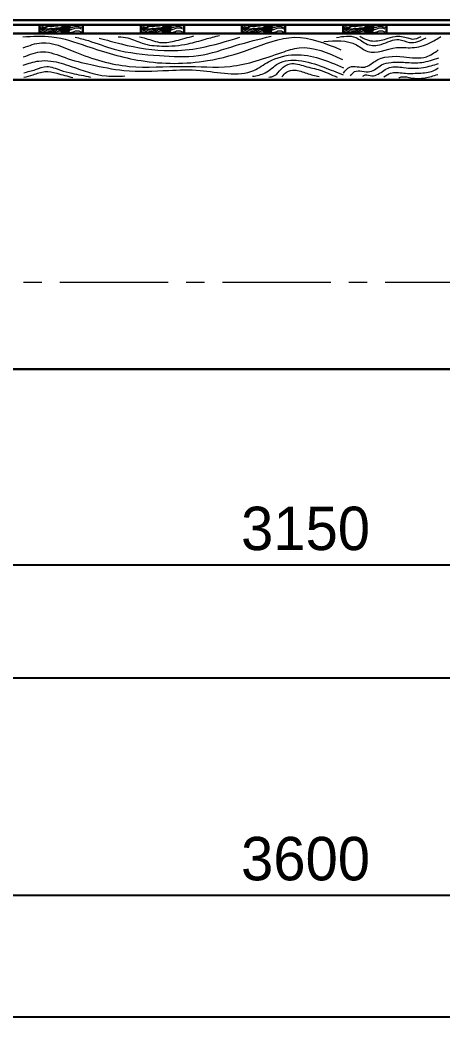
# Model space of a CAD drawing. Header units: millimetres. Extents: x 306212 to 393045, y -154783 to -111932.
# Drawn here: x 352396 to 353859, y -150619 to -147151 of the extents above; entities that cross this region are included whole.
import ezdxf

# ---------------------------------------------------------------- set-up
doc = ezdxf.new("R2010")
doc.units = ezdxf.units.MM
doc.linetypes.add('CENTER2', pattern=[1.125, 0.75, -0.125, 0.125, -0.125])
doc.layers.add('ahsap', color=222, linetype='Continuous', lineweight=13)
doc.layers.add('AKS', color=252, linetype='CENTER2')
doc.dimstyles.new('ISO-25', dxfattribs={"dimtxt": 100, "dimasz": 2.5, "dimexe": 1.25, "dimexo": 0.625, "dimtad": 1, "dimdec": 0, "dimtxsty": 'Standard', "dimcen": 2.5, "dimadec": 0, "dimazin": 0, "dimtfac": 1, "dimtdec": 0, "dimtmove": 0, "dimatfit": 3, "dimfxl": 0, "dimarcsym": 0})

# ---------------------------------------------------------------- blocks, each defined once
blk = doc.blocks.new('*D718')
at = {"layer": 'ahsap', "color": 0, "lineweight": -2}
for p, q in [((351583.5, -150172.3), (351583.5, -150175.5)), ((351733.5, -150174.3), (355033.5, -150174.3)), ((355183.5, -150172.3), (355183.5, -150175.5))]:
    blk.add_line(p, q, dxfattribs=at)
at = {"layer": 'ahsap', "color": 0}
for points in [[(351733.5, -150149.3), (351733.5, -150199.3), (351583.5, -150174.3)], [(355033.5, -150149.3), (355033.5, -150199.3), (355183.5, -150174.3)]]:
    blk.add_solid(points, dxfattribs=at)
at = {"layer": 'DEFPOINTS', "color": 0}
for p in [(351583.5, -149032.4), (355183.5, -149032.4), (355183.5, -150174.3)]:
    blk.add_point(p, dxfattribs=at)
at = {"layer": 'ahsap', "color": 0, "insert": (353383.5, -150049.3), "char_height": 150, "attachment_point": 5}
blk.add_mtext('3600', dxfattribs=at)
blk = doc.blocks.new('*D722')
at = {"layer": 'ahsap', "color": 0, "lineweight": -2}
for p, q in [((351808.5, -149033), (351808.5, -149033.7)), ((351958.5, -149033.5), (354808.5, -149033.5)), ((354958.5, -149033), (354958.5, -149033.7))]:
    blk.add_line(p, q, dxfattribs=at)
at = {"layer": 'ahsap', "color": 0}
for points in [[(351958.5, -149008.5), (351958.5, -149058.5), (351808.5, -149033.5)], [(354808.5, -149008.5), (354808.5, -149058.5), (354958.5, -149033.5)]]:
    blk.add_solid(points, dxfattribs=at)
at = {"layer": 'DEFPOINTS', "color": 0}
for p in [(351808.5, -149032.4), (354958.5, -149032.4), (354958.5, -149033.5)]:
    blk.add_point(p, dxfattribs=at)
at = {"layer": 'ahsap', "color": 0, "insert": (353383.5, -148908.5), "char_height": 150, "attachment_point": 5}
blk.add_mtext('3150', dxfattribs=at)
blk = doc.blocks.new('*D716')
at = {"layer": 'ahsap', "color": 0, "lineweight": -2}
for p, q in [((351358.5, -148358), (351358.5, -149423.4)), ((360658.5, -149033.6), (360658.5, -149423.4)), ((351508.5, -149423.1), (360508.5, -149423.1))]:
    blk.add_line(p, q, dxfattribs=at)
at = {"layer": 'ahsap', "color": 0}
for points in [[(351508.5, -149398.1), (351508.5, -149448.1), (351358.5, -149423.1)], [(360508.5, -149398.1), (360508.5, -149448.1), (360658.5, -149423.1)]]:
    blk.add_solid(points, dxfattribs=at)
at = {"layer": 'DEFPOINTS', "color": 0}
for p in [(351358.5, -148357.4), (360658.5, -149033), (360658.5, -149423.1)]:
    blk.add_point(p, dxfattribs=at)
at = {"layer": 'ahsap', "color": 0, "insert": (356008.5, -149298.1), "char_height": 150, "attachment_point": 5}
blk.add_mtext('9300', dxfattribs=at)
blk = doc.blocks.new('*D717')
at = {"layer": 'ahsap', "color": 0, "lineweight": -2}
for p, q in [((351583.5, -150592.3), (351583.5, -150595.5)), ((351733.5, -150594.3), (360283.5, -150594.3)), ((360433.5, -150592.3), (360433.5, -150595.5))]:
    blk.add_line(p, q, dxfattribs=at)
at = {"layer": 'ahsap', "color": 0}
for points in [[(351733.5, -150569.3), (351733.5, -150619.3), (351583.5, -150594.3)], [(360283.5, -150569.3), (360283.5, -150619.3), (360433.5, -150594.3)]]:
    blk.add_solid(points, dxfattribs=at)
at = {"layer": 'DEFPOINTS', "color": 0}
for p in [(351583.5, -150175.5), (360433.5, -150172.3), (360433.5, -150594.3)]:
    blk.add_point(p, dxfattribs=at)
at = {"layer": 'ahsap', "color": 0, "insert": (356008.5, -150469.3), "char_height": 150, "attachment_point": 5}
blk.add_mtext('8850', dxfattribs=at)

msp = doc.modelspace()

# ---------------------------------------------------------------- linework, layer by layer
at = {"layer": 'ahsap', "color": 46, "lineweight": 30}
for points in [[(354993.5, -147167.4), (354993.5, -147151.4), (351763.5, -147151.4), (351763.5, -147167.4), (351763.5, -147167.4), (354993.5, -147167.4)], [(352463.5, -147197.4), (352463.5, -147167.4), (352613.5, -147167.4), (352613.5, -147197.4), (352463.5, -147197.4)], [(352813.5, -147197.4), (352813.5, -147167.4), (352963.5, -147167.4), (352963.5, -147197.4), (352813.5, -147197.4)], [(353163.5, -147197.4), (353163.5, -147167.4), (353313.5, -147167.4), (353313.5, -147197.4), (353163.5, -147197.4)], [(353513.5, -147197.4), (353513.5, -147167.4), (353663.5, -147167.4), (353663.5, -147197.4), (353513.5, -147197.4)], [(351808.5, -147357.4), (351763.5, -147357.4), (351763.5, -147197.4), (354958.5, -147197.4), (354993.5, -147197.4), (354993.5, -147357.4), (354958.5, -147357.4), (351808.5, -147357.4)]]:
    msp.add_lwpolyline(points, dxfattribs=at)
at = {"layer": 'ahsap', "color": 251, "lineweight": 30}
msp.add_lwpolyline([(360658.5, -148057.4), (360658.5, -148357.4), (351358.5, -148357.4), (351358.5, -148057.4), (351358.5, -147357.4), (360658.5, -147357.4), (360658.5, -148057.4)], dxfattribs=at)
at = {"layer": 'ahsap', "color": 62}
for points, knots in [([(352535.2, -147169.7), (352532.4, -147170.7), (352526.4, -147172.9), (352516.3, -147170.6), (352505.3, -147176.8), (352492.4, -147171.2), (352482.8, -147182.2), (352473.7, -147177), (352459.5, -147186.9), (352470.7, -147182.4), (352476.4, -147183.1), (352483.1, -147183.7), (352489.6, -147180.5), (352496.1, -147182.2), (352503.9, -147178.8), (352512.4, -147181.7), (352521.3, -147177.2), (352529, -147179), (352533.8, -147177.3), (352535.8, -147176.6), (352535.8, -147176.6), (352537.6, -147175.5), (352542.5, -147172.4), (352552, -147169.8), (352560.8, -147171), (352564.8, -147168.6), (352565.3, -147168.3)], [0, 0, 0, 0, 8.649495, 18.9481, 29.448578, 44.354251, 54.58503, 64.733867, 74.635228, 81.578894, 86.898862, 94.204333, 100.43687, 108.145888, 112.919729, 125.131968, 132.542597, 141.202226, 147.62514, 147.62514, 147.62514, 147.62514, 153.962632, 164.796896, 176.812519, 178.597775, 178.597775, 178.597775, 178.597775]), ([(352466.9, -147190.3), (352469, -147189.1), (352474.4, -147186.1), (352483.2, -147190.8), (352491.3, -147182.2), (352500.9, -147188.3), (352508, -147181.9), (352514.9, -147184.8), (352522.3, -147180.7), (352529.6, -147182.6), (352534.2, -147181), (352536, -147180.3), (352536, -147180.3), (352537.5, -147180), (352542.1, -147179), (352551.2, -147170.7), (352566.5, -147174), (352585.5, -147166.3), (352599.1, -147167.9), (352608.7, -147169)], [0, 0, 0, 0, 6.916449, 17.76382, 23.855728, 37.93912, 41.696469, 50.242965, 56.925375, 65.54134, 71.315329, 71.315329, 71.315329, 71.315329, 75.797404, 85.380944, 106.040347, 117.599403, 146.02527, 146.02527, 146.02527, 146.02527]), ([(352885.2, -147169.7), (352882.4, -147170.7), (352876.4, -147172.9), (352866.3, -147170.6), (352855.3, -147176.8), (352842.4, -147171.2), (352832.8, -147182.2), (352823.7, -147177), (352809.5, -147186.9), (352820.7, -147182.4), (352826.4, -147183.1), (352833.1, -147183.7), (352839.6, -147180.5), (352846.1, -147182.2), (352853.9, -147178.8), (352862.4, -147181.7), (352871.3, -147177.2), (352879, -147179), (352883.8, -147177.3), (352885.8, -147176.6), (352885.8, -147176.6), (352887.6, -147175.5), (352892.5, -147172.4), (352902, -147169.8), (352910.8, -147171), (352914.8, -147168.6), (352915.3, -147168.3)], [0, 0, 0, 0, 8.649495, 18.9481, 29.448578, 44.354251, 54.58503, 64.733867, 74.635228, 81.578894, 86.898862, 94.204333, 100.43687, 108.145888, 112.919729, 125.131968, 132.542597, 141.202226, 147.62514, 147.62514, 147.62514, 147.62514, 153.962632, 164.796896, 176.812519, 178.597775, 178.597775, 178.597775, 178.597775]), ([(352816.9, -147190.3), (352819, -147189.1), (352824.4, -147186.1), (352833.2, -147190.8), (352841.3, -147182.2), (352850.9, -147188.3), (352858, -147181.9), (352864.9, -147184.8), (352872.3, -147180.7), (352879.6, -147182.6), (352884.2, -147181), (352886, -147180.3), (352886, -147180.3), (352887.5, -147180), (352892.1, -147179), (352901.2, -147170.7), (352916.5, -147174), (352935.5, -147166.3), (352949.1, -147167.9), (352958.7, -147169)], [0, 0, 0, 0, 6.916449, 17.76382, 23.855728, 37.93912, 41.696469, 50.242965, 56.925375, 65.54134, 71.315329, 71.315329, 71.315329, 71.315329, 75.797404, 85.380944, 106.040347, 117.599403, 146.02527, 146.02527, 146.02527, 146.02527]), ([(353235.2, -147169.7), (353232.4, -147170.7), (353226.4, -147172.9), (353216.3, -147170.6), (353205.3, -147176.8), (353192.4, -147171.2), (353182.8, -147182.2), (353173.7, -147177), (353159.5, -147186.9), (353170.7, -147182.4), (353176.4, -147183.1), (353183.1, -147183.7), (353189.6, -147180.5), (353196.1, -147182.2), (353203.9, -147178.8), (353212.4, -147181.7), (353221.3, -147177.2), (353229, -147179), (353233.8, -147177.3), (353235.8, -147176.6), (353235.8, -147176.6), (353237.6, -147175.5), (353242.5, -147172.4), (353252, -147169.8), (353260.8, -147171), (353264.8, -147168.6), (353265.3, -147168.3)], [0, 0, 0, 0, 8.649495, 18.9481, 29.448578, 44.354251, 54.58503, 64.733867, 74.635228, 81.578894, 86.898862, 94.204333, 100.43687, 108.145888, 112.919729, 125.131968, 132.542597, 141.202226, 147.62514, 147.62514, 147.62514, 147.62514, 153.962632, 164.796896, 176.812519, 178.597775, 178.597775, 178.597775, 178.597775]), ([(353166.9, -147190.3), (353169, -147189.1), (353174.4, -147186.1), (353183.2, -147190.8), (353191.3, -147182.2), (353200.9, -147188.3), (353208, -147181.9), (353214.9, -147184.8), (353222.3, -147180.7), (353229.6, -147182.6), (353234.2, -147181), (353236, -147180.3), (353236, -147180.3), (353237.5, -147180), (353242.1, -147179), (353251.2, -147170.7), (353266.5, -147174), (353285.5, -147166.3), (353299.1, -147167.9), (353308.7, -147169)], [0, 0, 0, 0, 6.916449, 17.76382, 23.855728, 37.93912, 41.696469, 50.242965, 56.925375, 65.54134, 71.315329, 71.315329, 71.315329, 71.315329, 75.797404, 85.380944, 106.040347, 117.599403, 146.02527, 146.02527, 146.02527, 146.02527]), ([(353585.2, -147169.7), (353582.4, -147170.7), (353576.4, -147172.9), (353566.3, -147170.6), (353555.3, -147176.8), (353542.4, -147171.2), (353532.8, -147182.2), (353523.7, -147177), (353509.5, -147186.9), (353520.7, -147182.4), (353526.4, -147183.1), (353533.1, -147183.7), (353539.6, -147180.5), (353546.1, -147182.2), (353553.9, -147178.8), (353562.4, -147181.7), (353571.3, -147177.2), (353579, -147179), (353583.8, -147177.3), (353585.8, -147176.6), (353585.8, -147176.6), (353587.6, -147175.5), (353592.5, -147172.4), (353602, -147169.8), (353610.8, -147171), (353614.8, -147168.6), (353615.3, -147168.3)], [0, 0, 0, 0, 8.649495, 18.9481, 29.448578, 44.354251, 54.58503, 64.733867, 74.635228, 81.578894, 86.898862, 94.204333, 100.43687, 108.145888, 112.919729, 125.131968, 132.542597, 141.202226, 147.62514, 147.62514, 147.62514, 147.62514, 153.962632, 164.796896, 176.812519, 178.597775, 178.597775, 178.597775, 178.597775]), ([(353516.9, -147190.3), (353519, -147189.1), (353524.4, -147186.1), (353533.2, -147190.8), (353541.3, -147182.2), (353550.9, -147188.3), (353558, -147181.9), (353564.9, -147184.8), (353572.3, -147180.7), (353579.6, -147182.6), (353584.2, -147181), (353586, -147180.3), (353586, -147180.3), (353587.5, -147180), (353592.1, -147179), (353601.2, -147170.7), (353616.5, -147174), (353635.5, -147166.3), (353649.1, -147167.9), (353658.7, -147169)], [0, 0, 0, 0, 6.916449, 17.76382, 23.855728, 37.93912, 41.696469, 50.242965, 56.925375, 65.54134, 71.315329, 71.315329, 71.315329, 71.315329, 75.797404, 85.380944, 106.040347, 117.599403, 146.02527, 146.02527, 146.02527, 146.02527])]:
    msp.add_open_spline(points, degree=3, knots=knots, dxfattribs=at)
for points in [[(352466.4, -147177.7), (352473.3, -147173.7), (352482.3, -147176.1), (352491, -147171.1), (352504.5, -147171.1), (352511.9, -147169.1)], [(352469.7, -147194.5), (352475.8, -147192.8), (352486.9, -147192.8), (352494.1, -147190.9), (352503.4, -147190.9), (352508.9, -147187.7), (352519.6, -147187.7), (352525.3, -147184.4), (352536.8, -147184.4), (352546.9, -147181.7), (352554.7, -147177.2), (352570.9, -147177.2), (352585.9, -147173.2), (352598.7, -147173.2), (352608.5, -147175.8)], [(352471.2, -147194.8), (352476, -147194.3), (352481.2, -147194.8), (352485.2, -147195.3), (352493.9, -147194.1), (352502.8, -147194.1), (352511.1, -147191.9), (352519.1, -147191.9), (352529, -147189.2), (352540.8, -147189.2), (352554, -147184.1), (352559.3, -147181.1), (352570.4, -147184), (352582.9, -147180.7), (352594.5, -147177.6), (352607.9, -147181.2)], [(352535.1, -147184.5), (352537.9, -147179.7), (352549.5, -147176.6), (352560.3, -147176.6), (352568.5, -147181.4), (352567.2, -147186.1), (352564.4, -147191), (352550.2, -147191), (352537.8, -147191), (352535.1, -147184.5)], [(352536.6, -147184.4), (352539.1, -147180.1), (352549.7, -147177.2), (352559.5, -147177.2), (352567, -147181.6), (352565.8, -147185.9), (352563.3, -147190.3), (352550.3, -147190.3), (352539.1, -147190.3), (352536.6, -147184.4)], [(352538, -147184.3), (352540.3, -147180.3), (352549.9, -147177.8), (352558.8, -147177.8), (352565.6, -147181.7), (352564.5, -147185.6), (352562.2, -147189.6), (352550.4, -147189.6), (352540.2, -147189.6), (352538, -147184.3)], [(352539.2, -147184.3), (352541.3, -147180.7), (352550, -147178.3), (352558.1, -147178.3), (352564.3, -147181.9), (352563.4, -147185.5), (352561.2, -147189.1), (352550.5, -147189.1), (352541.2, -147189.1), (352539.2, -147184.3)], [(352549.7, -147183.2), (352548.3, -147181.8), (352546.5, -147179.9), (352544.4, -147179.9), (352543, -147177.8), (352540, -147177)], [(352551.2, -147183.5), (352550.9, -147182.3), (352551.4, -147180.3), (352550.7, -147179.2), (352550.2, -147177.2), (352550.7, -147175.3)], [(352551.2, -147183.5), (352552.4, -147181.3), (352555, -147179.8), (352555.6, -147177.5), (352556.9, -147175.3)], [(352551.2, -147183.5), (352554.5, -147182.6), (352557.7, -147180.7), (352560.7, -147179.9), (352561.6, -147178.5), (352564.3, -147176.9)], [(352816.4, -147177.7), (352823.3, -147173.7), (352832.3, -147176.1), (352841, -147171.1), (352854.5, -147171.1), (352861.9, -147169.1)], [(352819.7, -147194.5), (352825.8, -147192.8), (352836.9, -147192.8), (352844.1, -147190.9), (352853.4, -147190.9), (352858.9, -147187.7), (352869.6, -147187.7), (352875.3, -147184.4), (352886.8, -147184.4), (352896.9, -147181.7), (352904.7, -147177.2), (352920.9, -147177.2), (352935.9, -147173.2), (352948.7, -147173.2), (352958.5, -147175.8)], [(352821.2, -147194.8), (352826, -147194.3), (352831.2, -147194.8), (352835.2, -147195.3), (352843.9, -147194.1), (352852.8, -147194.1), (352861.1, -147191.9), (352869.1, -147191.9), (352879, -147189.2), (352890.8, -147189.2), (352904, -147184.1), (352909.3, -147181.1), (352920.4, -147184), (352932.9, -147180.7), (352944.5, -147177.6), (352957.9, -147181.2)], [(352885.1, -147184.5), (352887.9, -147179.7), (352899.5, -147176.6), (352910.3, -147176.6), (352918.5, -147181.4), (352917.2, -147186.1), (352914.4, -147191), (352900.2, -147191), (352887.8, -147191), (352885.1, -147184.5)], [(352886.6, -147184.4), (352889.1, -147180.1), (352899.7, -147177.2), (352909.5, -147177.2), (352917, -147181.6), (352915.8, -147185.9), (352913.3, -147190.3), (352900.3, -147190.3), (352889.1, -147190.3), (352886.6, -147184.4)], [(352888, -147184.3), (352890.3, -147180.3), (352899.9, -147177.8), (352908.8, -147177.8), (352915.6, -147181.7), (352914.5, -147185.6), (352912.2, -147189.6), (352900.4, -147189.6), (352890.2, -147189.6), (352888, -147184.3)], [(352889.2, -147184.3), (352891.3, -147180.7), (352900, -147178.3), (352908.1, -147178.3), (352914.3, -147181.9), (352913.4, -147185.5), (352911.2, -147189.1), (352900.5, -147189.1), (352891.2, -147189.1), (352889.2, -147184.3)], [(352899.7, -147183.2), (352898.3, -147181.8), (352896.5, -147179.9), (352894.4, -147179.9), (352893, -147177.8), (352890, -147177)], [(352901.2, -147183.5), (352900.9, -147182.3), (352901.4, -147180.3), (352900.7, -147179.2), (352900.2, -147177.2), (352900.7, -147175.3)], [(352901.2, -147183.5), (352902.4, -147181.3), (352905, -147179.8), (352905.6, -147177.5), (352906.9, -147175.3)], [(352901.2, -147183.5), (352904.5, -147182.6), (352907.7, -147180.7), (352910.7, -147179.9), (352911.6, -147178.5), (352914.3, -147176.9)], [(353166.4, -147177.7), (353173.3, -147173.7), (353182.3, -147176.1), (353191, -147171.1), (353204.5, -147171.1), (353211.9, -147169.1)], [(353169.7, -147194.5), (353175.8, -147192.8), (353186.9, -147192.8), (353194.1, -147190.9), (353203.4, -147190.9), (353208.9, -147187.7), (353219.6, -147187.7), (353225.3, -147184.4), (353236.8, -147184.4), (353246.9, -147181.7), (353254.7, -147177.2), (353270.9, -147177.2), (353285.9, -147173.2), (353298.7, -147173.2), (353308.5, -147175.8)], [(353171.2, -147194.8), (353176, -147194.3), (353181.2, -147194.8), (353185.2, -147195.3), (353193.9, -147194.1), (353202.8, -147194.1), (353211.1, -147191.9), (353219.1, -147191.9), (353229, -147189.2), (353240.8, -147189.2), (353254, -147184.1), (353259.3, -147181.1), (353270.4, -147184), (353282.9, -147180.7), (353294.5, -147177.6), (353307.9, -147181.2)], [(353235.1, -147184.5), (353237.9, -147179.7), (353249.5, -147176.6), (353260.3, -147176.6), (353268.5, -147181.4), (353267.2, -147186.1), (353264.4, -147191), (353250.2, -147191), (353237.8, -147191), (353235.1, -147184.5)], [(353236.6, -147184.4), (353239.1, -147180.1), (353249.7, -147177.2), (353259.5, -147177.2), (353267, -147181.6), (353265.8, -147185.9), (353263.3, -147190.3), (353250.3, -147190.3), (353239.1, -147190.3), (353236.6, -147184.4)], [(353238, -147184.3), (353240.3, -147180.3), (353249.9, -147177.8), (353258.8, -147177.8), (353265.6, -147181.7), (353264.5, -147185.6), (353262.2, -147189.6), (353250.4, -147189.6), (353240.2, -147189.6), (353238, -147184.3)], [(353239.2, -147184.3), (353241.3, -147180.7), (353250, -147178.3), (353258.1, -147178.3), (353264.3, -147181.9), (353263.4, -147185.5), (353261.2, -147189.1), (353250.5, -147189.1), (353241.2, -147189.1), (353239.2, -147184.3)], [(353249.7, -147183.2), (353248.3, -147181.8), (353246.5, -147179.9), (353244.4, -147179.9), (353243, -147177.8), (353240, -147177)], [(353251.2, -147183.5), (353250.9, -147182.3), (353251.4, -147180.3), (353250.7, -147179.2), (353250.2, -147177.2), (353250.7, -147175.3)], [(353251.2, -147183.5), (353252.4, -147181.3), (353255, -147179.8), (353255.6, -147177.5), (353256.9, -147175.3)], [(353251.2, -147183.5), (353254.5, -147182.6), (353257.7, -147180.7), (353260.7, -147179.9), (353261.6, -147178.5), (353264.3, -147176.9)], [(353516.4, -147177.7), (353523.3, -147173.7), (353532.3, -147176.1), (353541, -147171.1), (353554.5, -147171.1), (353561.9, -147169.1)], [(353519.7, -147194.5), (353525.8, -147192.8), (353536.9, -147192.8), (353544.1, -147190.9), (353553.4, -147190.9), (353558.9, -147187.7), (353569.6, -147187.7), (353575.3, -147184.4), (353586.8, -147184.4), (353596.9, -147181.7), (353604.7, -147177.2), (353620.9, -147177.2), (353635.9, -147173.2), (353648.7, -147173.2), (353658.5, -147175.8)], [(353521.2, -147194.8), (353526, -147194.3), (353531.2, -147194.8), (353535.2, -147195.3), (353543.9, -147194.1), (353552.8, -147194.1), (353561.1, -147191.9), (353569.1, -147191.9), (353579, -147189.2), (353590.8, -147189.2), (353604, -147184.1), (353609.3, -147181.1), (353620.4, -147184), (353632.9, -147180.7), (353644.5, -147177.6), (353657.9, -147181.2)], [(353585.1, -147184.5), (353587.9, -147179.7), (353599.5, -147176.6), (353610.3, -147176.6), (353618.5, -147181.4), (353617.2, -147186.1), (353614.4, -147191), (353600.2, -147191), (353587.8, -147191), (353585.1, -147184.5)], [(353586.6, -147184.4), (353589.1, -147180.1), (353599.7, -147177.2), (353609.5, -147177.2), (353617, -147181.6), (353615.8, -147185.9), (353613.3, -147190.3), (353600.3, -147190.3), (353589.1, -147190.3), (353586.6, -147184.4)], [(353588, -147184.3), (353590.3, -147180.3), (353599.9, -147177.8), (353608.8, -147177.8), (353615.6, -147181.7), (353614.5, -147185.6), (353612.2, -147189.6), (353600.4, -147189.6), (353590.2, -147189.6), (353588, -147184.3)], [(353589.2, -147184.3), (353591.3, -147180.7), (353600, -147178.3), (353608.1, -147178.3), (353614.3, -147181.9), (353613.4, -147185.5), (353611.2, -147189.1), (353600.5, -147189.1), (353591.2, -147189.1), (353589.2, -147184.3)], [(353599.7, -147183.2), (353598.3, -147181.8), (353596.5, -147179.9), (353594.4, -147179.9), (353593, -147177.8), (353590, -147177)], [(353601.2, -147183.5), (353600.9, -147182.3), (353601.4, -147180.3), (353600.7, -147179.2), (353600.2, -147177.2), (353600.7, -147175.3)], [(353601.2, -147183.5), (353602.4, -147181.3), (353605, -147179.8), (353605.6, -147177.5), (353606.9, -147175.3)], [(353601.2, -147183.5), (353604.5, -147182.6), (353607.7, -147180.7), (353610.7, -147179.9), (353611.6, -147178.5), (353614.3, -147176.9)], [(352550.6, -147184), (352550, -147184.6), (352547.6, -147185.2), (352543.7, -147185.2), (352541.1, -147186.7), (352532.5, -147189)], [(352550.6, -147184), (352547.6, -147184), (352543.9, -147181.8), (352539.8, -147182.9), (352535, -147181.6)], [(352550.8, -147184.5), (352550.5, -147184.9), (352548.1, -147186.4), (352544.7, -147188.3), (352543.2, -147189.8), (352540.4, -147192.6)], [(352542.7, -147195.2), (352548.2, -147193.7), (352563.8, -147193.7), (352575.3, -147193.7), (352591.8, -147188), (352608.2, -147192.4)], [(352551, -147184.9), (352550.9, -147185.4), (352549.9, -147187.1), (352548.7, -147189.2), (352548.1, -147191.6), (352548.1, -147193.7)], [(352551.1, -147183.9), (352551.2, -147184.1), (352551.8, -147184.9), (352553, -147186.5), (352556.3, -147187.4), (352560.8, -147188), (352567.4, -147189.7)], [(352551.2, -147183.5), (352554.4, -147185.3), (352558.1, -147185.3), (352563.4, -147185.3), (352568, -147185.3), (352570.2, -147185.9)], [(352900.6, -147184), (352900, -147184.6), (352897.6, -147185.2), (352893.7, -147185.2), (352891.1, -147186.7), (352882.5, -147189)], [(352900.6, -147184), (352897.6, -147184), (352893.9, -147181.8), (352889.8, -147182.9), (352885, -147181.6)], [(352900.8, -147184.5), (352900.5, -147184.9), (352898.1, -147186.4), (352894.7, -147188.3), (352893.2, -147189.8), (352890.4, -147192.6)], [(352892.7, -147195.2), (352898.2, -147193.7), (352913.8, -147193.7), (352925.3, -147193.7), (352941.8, -147188), (352958.2, -147192.4)], [(352901, -147184.9), (352900.9, -147185.4), (352899.9, -147187.1), (352898.7, -147189.2), (352898.1, -147191.6), (352898.1, -147193.7)], [(352901.1, -147183.9), (352901.2, -147184.1), (352901.8, -147184.9), (352903, -147186.5), (352906.3, -147187.4), (352910.8, -147188), (352917.4, -147189.7)], [(352901.2, -147183.5), (352904.4, -147185.3), (352908.1, -147185.3), (352913.4, -147185.3), (352918, -147185.3), (352920.2, -147185.9)], [(353250.6, -147184), (353250, -147184.6), (353247.6, -147185.2), (353243.7, -147185.2), (353241.1, -147186.7), (353232.5, -147189)], [(353250.6, -147184), (353247.6, -147184), (353243.9, -147181.8), (353239.8, -147182.9), (353235, -147181.6)], [(353250.8, -147184.5), (353250.5, -147184.9), (353248.1, -147186.4), (353244.7, -147188.3), (353243.2, -147189.8), (353240.4, -147192.6)], [(353242.7, -147195.2), (353248.2, -147193.7), (353263.8, -147193.7), (353275.3, -147193.7), (353291.8, -147188), (353308.2, -147192.4)], [(353251, -147184.9), (353250.9, -147185.4), (353249.9, -147187.1), (353248.7, -147189.2), (353248.1, -147191.6), (353248.1, -147193.7)], [(353251.1, -147183.9), (353251.2, -147184.1), (353251.8, -147184.9), (353253, -147186.5), (353256.3, -147187.4), (353260.8, -147188), (353267.4, -147189.7)], [(353251.2, -147183.5), (353254.4, -147185.3), (353258.1, -147185.3), (353263.4, -147185.3), (353268, -147185.3), (353270.2, -147185.9)], [(353600.6, -147184), (353600, -147184.6), (353597.6, -147185.2), (353593.7, -147185.2), (353591.1, -147186.7), (353582.5, -147189)], [(353600.6, -147184), (353597.6, -147184), (353593.9, -147181.8), (353589.8, -147182.9), (353585, -147181.6)], [(353600.8, -147184.5), (353600.5, -147184.9), (353598.1, -147186.4), (353594.7, -147188.3), (353593.2, -147189.8), (353590.4, -147192.6)], [(353592.7, -147195.2), (353598.2, -147193.7), (353613.8, -147193.7), (353625.3, -147193.7), (353641.8, -147188), (353658.2, -147192.4)], [(353601, -147184.9), (353600.9, -147185.4), (353599.9, -147187.1), (353598.7, -147189.2), (353598.1, -147191.6), (353598.1, -147193.7)], [(353601.1, -147183.9), (353601.2, -147184.1), (353601.8, -147184.9), (353603, -147186.5), (353606.3, -147187.4), (353610.8, -147188), (353617.4, -147189.7)], [(353601.2, -147183.5), (353604.4, -147185.3), (353608.1, -147185.3), (353613.4, -147185.3), (353618, -147185.3), (353620.2, -147185.9)]]:
    msp.add_spline(points, degree=3, dxfattribs=at)
at = {"layer": 'ahsap', "color": 46}
for points in [[(352406.2, -147209.1), (352506.6, -147209.1), (352625.9, -147241.1), (352814.5, -147291.6), (353044.3, -147291.6), (353191.2, -147252.3), (353345.5, -147210.9), (353505.3, -147253.7)], [(352586.4, -147210.1), (352632.7, -147222.5), (352721.4, -147251.6), (352878.1, -147274.1), (353012.8, -147274.1), (353141.3, -147239.7), (353264.1, -147206.8)], [(352669.7, -147213.3), (352746, -147233.8), (352915.5, -147257), (353019.5, -147247.1), (353156.3, -147210.4)], [(352735.7, -147208.7), (352769.4, -147212.9), (352818.9, -147231.4), (352886.2, -147241.1), (352977.5, -147233.3), (353037.3, -147217.3), (353086.1, -147204.2)], [(352809, -147208.8), (352831.2, -147214.7), (352884.8, -147229.1), (352936.1, -147222.2), (352997.4, -147205.8)], [(353446.8, -147225.3), (353559.4, -147237.2), (353598.6, -147259.8), (353697.6, -147246.6), (353752.2, -147246.6), (353813.1, -147230.2), (353851, -147208.4)], [(353490.3, -147211.6), (353556.9, -147211.6), (353597.7, -147235.2), (353644.7, -147235.2), (353706.6, -147218.6), (353743, -147228.4), (353800.2, -147213)], [(353570.7, -147206.5), (353587.4, -147216.1), (353615, -147223.5), (353662, -147216.2), (353693, -147208), (353737.3, -147212.9), (353752.1, -147216.9), (353783.6, -147208.4)], [(352406.7, -147247.1), (352470.5, -147230), (352585.3, -147260.8), (352773.5, -147311.2), (352961.1, -147311.2), (353122.7, -147311.2), (353302, -147263.1), (353360.9, -147247.3), (353511.2, -147287.6)], [(352407.4, -147278.9), (352475.2, -147260.7), (352551.9, -147281.2), (352641.5, -147305.3), (352755.3, -147325), (352909.5, -147325), (353018.6, -147325), (353204.8, -147325), (353255.9, -147295.5), (353347.1, -147271.1), (353514.5, -147316)], [(353515.1, -147334.5), (353536.1, -147313.6), (353589, -147313.6), (353622.5, -147294.2), (353722.9, -147278.2), (353801.2, -147278.2), (353841.9, -147254.7)], [(353538.6, -147344.1), (353553.1, -147329.6), (353606.2, -147329.6), (353646.6, -147306.2), (353679, -147297.6), (353727.9, -147297.6), (353785.5, -147297.6), (353844.3, -147281.8)], [(352407.1, -147307.4), (352461.4, -147292.8), (352502.9, -147292.8), (352572.6, -147311.5), (352694.9, -147344.3), (352758.1, -147344.3)], [(352408.8, -147333.2), (352449.8, -147322.2), (352489.1, -147311.7), (352535.6, -147324.2), (352575.5, -147334.9), (352639.9, -147348.2)], [(353200.1, -147345.6), (353243.9, -147333.9), (353289.4, -147301.6), (353359.6, -147290.9), (353446.4, -147314.2), (353513.3, -147340.6)], [(353256, -147348.8), (353276.2, -147343.4), (353298.9, -147320.7), (353330.2, -147302.6), (353381.5, -147310.6), (353433.7, -147324.6), (353492.9, -147349)], [(353581.3, -147345.4), (353589.5, -147340.7), (353613, -147343.8), (353634.5, -147338), (353673.9, -147315.3), (353722.4, -147315.3), (353791.2, -147315.3), (353843.3, -147301.3)], [(353654.5, -147347.7), (353677.3, -147334.6), (353722.9, -147334.6), (353776, -147334.6), (353825.2, -147326.4), (353842.8, -147316.2)], [(352408.8, -147349.1), (352441.3, -147340.4), (352482.1, -147329.5), (352523.3, -147335.2), (352579.3, -147350.2)], [(353301.9, -147347.4), (353318, -147331.3), (353345.4, -147324), (353387.5, -147335.2), (353430.5, -147346.8)], [(353706.6, -147350.2), (353717.4, -147347.3), (353748, -147350.8), (353796.7, -147350.8), (353840.4, -147339.1)]]:
    msp.add_spline(points, degree=3, dxfattribs=at)
at = {"layer": 'AKS', "lineweight": 5, "ltscale": 500}
msp.add_line((361908.5, -148057.4), (347333.5, -148057.4), dxfattribs=at)

# ---------------------------------------------------------------- dimensions: what is measured, and where the dimension line sits
at = {"layer": 'ahsap', "color": 0}
for base, p1, p2, override, picture, middle in [((360658.5, -149423.1), (351358.5, -148357.4), (360658.5, -149033), {"dimtxt": 150, "dimasz": 150, "dimexe": 0.25, "dimgap": 50, "dimdle": 0.25, "dimfxl": 0.25}, '*D716', (356008.5, -149423.1)), ((355183.5, -150174.3), (351583.5, -149032.4), (355183.5, -149032.4), {"dimtxt": 150, "dimasz": 150, "dimgap": 50, "dimfxl": 2, "dimfxlon": 1}, '*D718', (353383.5, -150174.3))]:
    dim = msp.add_linear_dim(base=base, p1=p1, p2=p2, dimstyle='ISO-25', override=override, dxfattribs=at)
    dim.commit()
    dim.dimension.update_dxf_attribs({"geometry": picture, "text_midpoint": middle, "dimtype": 160})
for base, p1, p2, override, picture, middle in [((354958.5, -149033.5), (351808.5, -149032.4), (354958.5, -149032.4), {"dimtxt": 150, "dimasz": 150, "dimexe": 0.25, "dimgap": 50, "dimdle": 0.25, "dimfxl": 0.25}, '*D722', (353383.5, -148908.5)), ((360433.5, -150594.3), (351583.5, -150175.5), (360433.5, -150172.3), {"dimtxt": 150, "dimasz": 150, "dimgap": 50, "dimfxl": 2, "dimfxlon": 1}, '*D717', (356008.5, -150469.3))]:
    dim = msp.add_linear_dim(base=base, p1=p1, p2=p2, dimstyle='ISO-25', override=override, dxfattribs=at)
    dim.commit()
    dim.dimension.update_dxf_attribs({"geometry": picture, "text_midpoint": middle})

doc.saveas('drawing.dxf')
